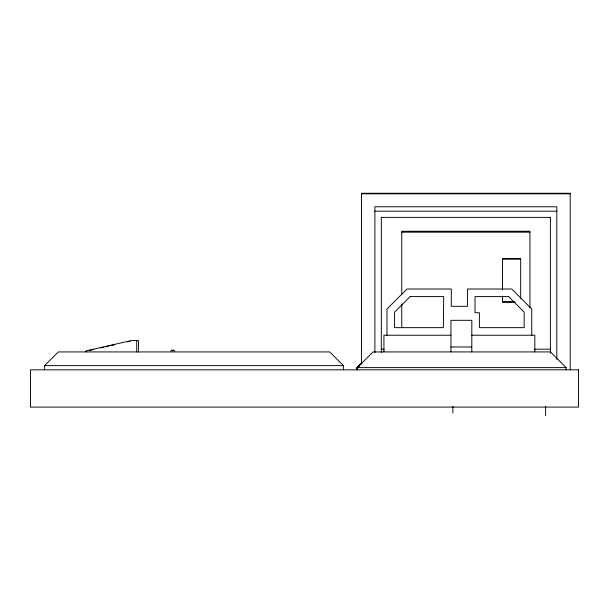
<?xml version="1.0" encoding="UTF-8"?>
<svg xmlns="http://www.w3.org/2000/svg" width="609" height="609" viewBox="0 0 609 609"><rect width="100%" height="100%" fill="white"/><g stroke="black" fill="none" stroke-linecap="round" stroke-linejoin="round"><path stroke-width="0.91" d="M170.771 351.012L171.845 349.947L172.918 351.02M172.712 350.479L173.915 349.985L174.707 351.02M44.579 369.823L44.579 365.613L58.266 351.926L329.697 351.926L343.385 365.613L343.385 369.823M361.982 362.378L356.76 367.6L356.76 369.823M362.325 362.393L357.087 367.623L357.087 369.823M357.369 369.823L357.369 367.623L373.058 351.926L550.414 351.926L566.111 367.623L566.111 369.823M358.001 367.623L359.302 366.313M89.546 350.487L93.238 349.642M100.637 347.96L103.416 347.328M105.258 346.909L108.958 346.064M110.808 345.646L114.507 344.801M127.456 341.855L130.227 341.23M361.48 193.822L570.23 193.822M374.885 211.171L556.824 211.171M381.318 217.383L550.391 217.383M401.757 232.181L529.952 232.181M502.471 259.038L520.665 259.038M502.471 301.851L514.293 301.851M515.206 302.163L502.471 302.163L502.471 296.225M450.934 335.232L383.929 335.232L383.929 351.926M471.815 335.232L534.816 335.232L534.816 351.926M450.934 346.985L471.815 346.985M381.318 349.193L384.165 349.193M534.245 349.193L550.391 349.193M44.579 365.613L343.385 365.613M357.369 367.623L566.111 367.623M570.23 369.823L570.23 193.259L361.48 193.259L361.48 364.113M556.824 359.371L556.824 206.771L374.885 206.771L374.885 352.725M550.391 217.215L550.391 353.159M545.626 406.226L545.626 415.741M531.756 335.232L531.756 309.022L511.743 289.009L467.438 289.009L467.438 306.304L451.299 306.304L451.299 289.009L407.01 289.009L386.989 309.022L386.989 335.232M529.952 307.735L529.952 231.26L401.757 231.26L401.757 294.52M520.665 298.41L520.665 258.734L502.471 258.734L502.471 289.975M471.815 351.926L471.815 320.319L450.934 320.319L450.934 351.926M452.883 406.226L452.883 413.062M401.757 303.944L401.757 327.566M381.318 217.215L381.318 352.542M138.502 351.926L138.502 340.598L131.209 340.598L85.899 350.906L85.899 351.926M136.713 340.598L136.713 351.926M410.146 296.591L394.579 312.166L394.579 327.642L443.352 327.642L443.71 296.591L410.146 296.591M508.599 296.591L475.02 296.591L475.02 312.737L479.397 312.737L479.397 327.642L524.174 327.642L524.174 312.166L508.599 296.591M578.55 369.823L30.45 369.823L30.45 407.094L578.55 407.094L578.55 369.823"/></g></svg>
